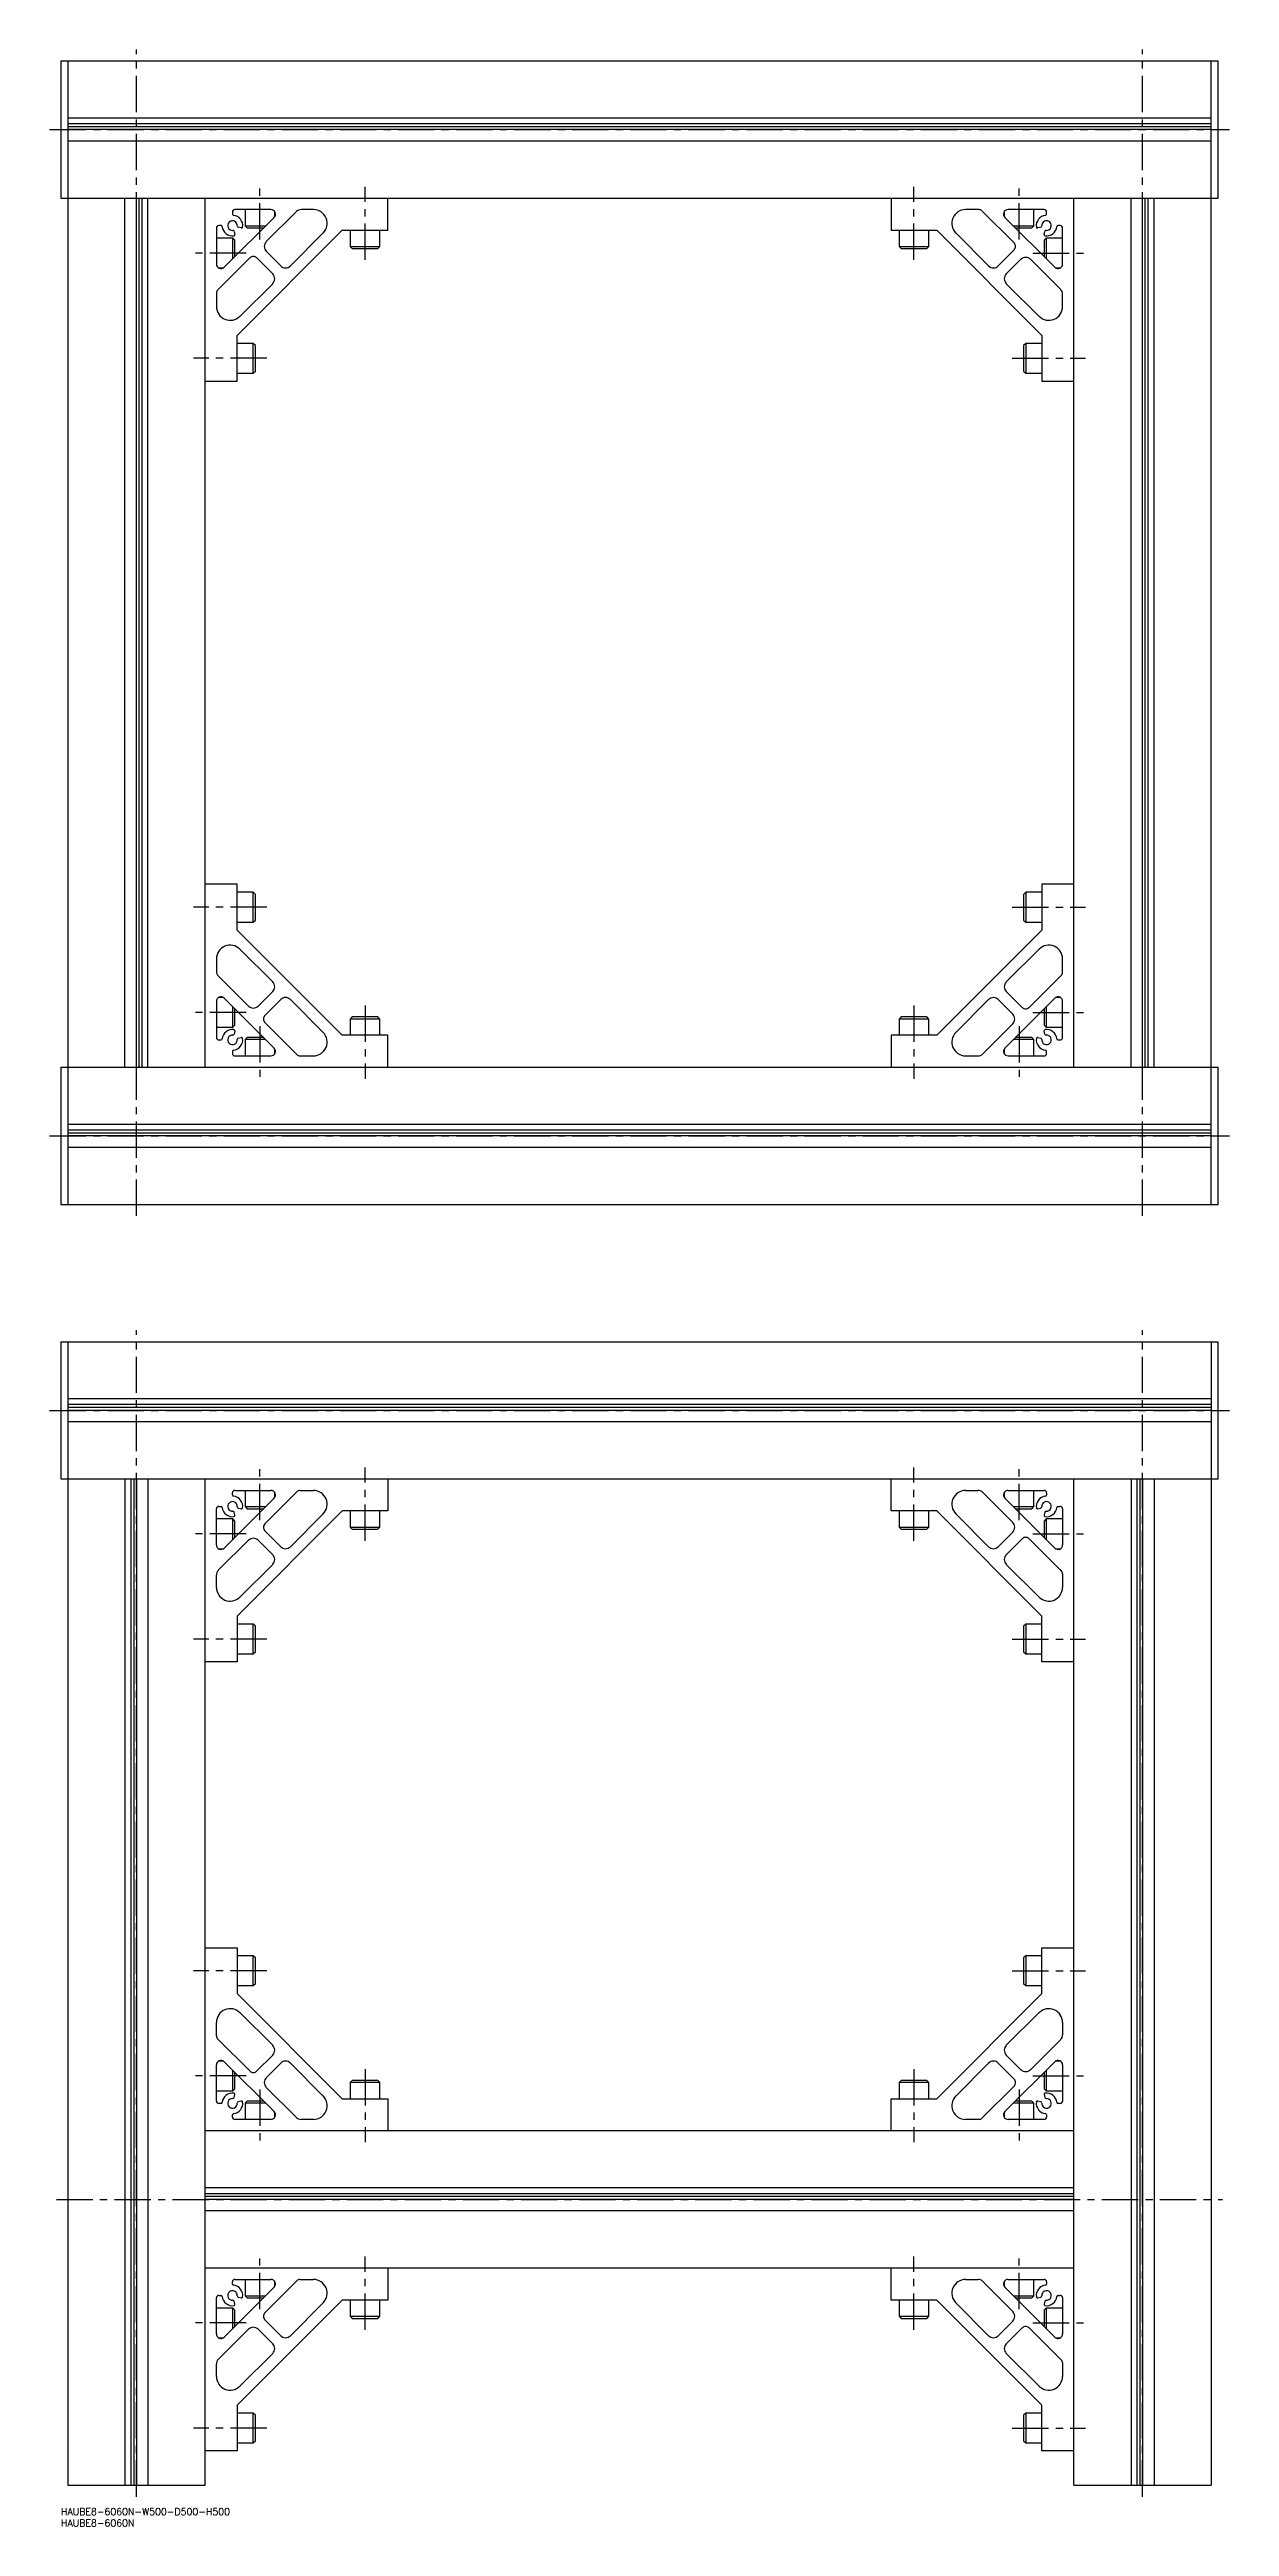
# Model space of a CAD drawing. Extents: x -5 to 1191, y -8 to 1075.
# Drawn here: x -5 to 511, y -8 to 1075 of the extents above; entities that cross this region are included whole.
import ezdxf

# ---------------------------------------------------------------- set-up
doc = ezdxf.new("R2010")
doc.units = 0
doc.header["$LTSCALE"] = 0.5
doc.linetypes.add('CENTER', pattern=[50.8, 31.75, -6.35, 6.35, -6.35])
for name, color, linetype in [('MSM_CENTER', 1, 'CENTER'), ('MSM_CONTINUOUS', 7, 'CONTINUOUS'), ('MSM_PART_NUMBER', 7, 'CONTINUOUS')]:
    doc.layers.add(name, color=color, linetype=linetype)
doc.styles.get("Standard").update_dxf_attribs({"font": 'txt.shx', "height": 3, "bigfont": 'bigfont.shx'})

# ---------------------------------------------------------------- blocks, each defined once
blk = doc.blocks.new('*U8')
at = {"layer": 'MSM_PART_NUMBER'}
blk.add_text('HAUBE8-6060N-W500-D500-H500', height=3, dxfattribs=at).set_placement((0, -3))
blk = doc.blocks.new('*U9')
at = {"layer": 'MSM_PART_NUMBER'}
blk.add_text('HAUBE8-6060N', height=3, dxfattribs=at).set_placement((0, -8))

msp = doc.modelspace()

# ---------------------------------------------------------------- linework, layer by layer
at = {"layer": 'MSM_CENTER'}
for p, q in [((33, 565), (33, 1075)), ((473, 565), (473, 1075)), ((-5, 1040), (511, 1040)), ((87, 992), (87, 1015)), ((133, 983), (133, 1015)), ((373, 983), (373, 1015)), ((419, 992), (419, 1015)), ((81, 986), (58, 986)), ((425, 986), (448, 986)), ((90, 940), (58, 940)), ((416, 940), (448, 940)), ((90, 700), (58, 700)), ((416, 700), (448, 700)), ((81, 654), (58, 654)), ((133, 657), (133, 625)), ((373, 657), (373, 625)), ((425, 654), (448, 654)), ((87, 648), (87, 625)), ((419, 648), (419, 625)), ((-5, 600), (511, 600)), ((33, 5), (33, 515)), ((473, 5), (473, 515)), ((-5, 480), (511, 480)), ((87, 432), (87, 455)), ((133, 423), (133, 455)), ((373, 423), (373, 455)), ((419, 432), (419, 455)), ((81, 426), (58, 426)), ((425, 426), (448, 426)), ((90, 380), (58, 380)), ((416, 380), (448, 380)), ((90, 235), (58, 235)), ((416, 235), (448, 235)), ((81, 189), (58, 189)), ((133, 192), (133, 160)), ((373, 192), (373, 160)), ((425, 189), (448, 189)), ((87, 183), (87, 160)), ((419, 183), (419, 160)), ((-2, 135), (508, 135)), ((87, 87), (87, 110)), ((133, 78), (133, 110)), ((373, 78), (373, 110)), ((419, 87), (419, 110)), ((81, 81), (58, 81)), ((425, 81), (448, 81)), ((90, 35), (58, 35)), ((416, 35), (448, 35))]:
    msp.add_line(p, q, dxfattribs=at)
at = {"layer": 'MSM_CONTINUOUS'}
for p, q in [((0, 1070), (506, 1070)), ((0, 1070), (0, 1010)), ((3, 1070), (3, 570)), ((503, 570), (503, 1070)), ((506, 1010), (506, 1070)), ((503, 1045), (3, 1045)), ((503, 1042.5), (3, 1042.5)), ((503, 1041.2), (3, 1041.2)), ((503, 1040), (3, 1040)), ((503, 1035), (3, 1035)), ((0, 1010), (506, 1010)), ((28, 630), (28, 1010)), ((33, 630), (33, 1010)), ((34.2, 630), (34.2, 1010)), ((35.5, 630), (35.5, 1010)), ((38, 630), (38, 1010)), ((63, 630), (63, 1010)), ((143, 996), (143, 1010)), ((363, 1010), (363, 996)), ((443, 630), (443, 1010)), ((468, 630), (468, 1010)), ((473, 630), (473, 1010)), ((474.2, 630), (474.2, 1010)), ((475.5, 630), (475.5, 1010)), ((478, 630), (478, 1010)), ((68, 997), (68, 981.2)), ((70, 998), (69, 998)), ((71.4, 979.8), (93.2, 1001.6)), ((75, 1004), (75, 1003)), ((91.8, 1005), (76, 1005)), ((78.8, 997), (77.5, 997.3)), ((80.5, 1005), (80.5, 997.9)), ((80.5, 997.9), (81.4, 997)), ((80.5, 997.9), (89.5, 997.9)), ((81.4, 997), (88.7, 997)), ((102.8, 1004.1), (89.7, 991)), ((93.5, 1001.9), (93.5, 1004.1)), ((110.4, 1005), (105, 1005)), ((401.5, 1005), (395.6, 1005)), ((417, 990.3), (402.9, 1004.4)), ((412.5, 1004.1), (412.5, 1001.9)), ((412.8, 1001.6), (434.6, 979.8)), ((430, 1005), (414.2, 1005)), ((416.5, 997.9), (425.5, 997.9)), ((417.3, 997), (424.6, 997)), ((424.6, 997), (425.5, 997.9)), ((425.5, 997.9), (425.5, 1005)), ((428.5, 997.3), (427.2, 997)), ((431, 1003), (431, 1004)), ((437, 998), (436, 998)), ((438, 981.2), (438, 997)), ((75.1, 992.5), (68, 992.5)), ((76, 991.6), (75.1, 992.5)), ((75.1, 983.5), (75.1, 992.5)), ((75.7, 995.5), (76, 994.2)), ((76, 984.3), (76, 991.6)), ((77, 950), (123, 996)), ((89.7, 986.8), (96.1, 980.4)), ((100.4, 980.4), (114.7, 994.8)), ((123, 996), (143, 996)), ((126.5, 996), (126.5, 988.9)), ((126.5, 988.9), (127.4, 988)), ((126.5, 988.9), (139.5, 988.9)), ((127.4, 988), (138.6, 988)), ((138.6, 988), (139.5, 988.9)), ((139.5, 988.9), (139.5, 996)), ((363, 996), (383, 996)), ((366.5, 996), (366.5, 988.9)), ((366.5, 988.9), (367.4, 988)), ((366.5, 988.9), (379.5, 988.9)), ((367.4, 988), (378.6, 988)), ((378.6, 988), (379.5, 988.9)), ((379.5, 988.9), (379.5, 996)), ((383, 996), (429, 950)), ((391.3, 994.8), (405.6, 980.4)), ((409.9, 980.4), (417, 987.5)), ((430, 994.2), (430.3, 995.5)), ((430.9, 992.5), (430, 991.6)), ((430, 991.6), (430, 984.3)), ((438, 992.5), (430.9, 992.5)), ((430.9, 992.5), (430.9, 983.5)), ((82.7, 984), (68.6, 969.9)), ((68.9, 979.5), (71.1, 979.5)), ((92.6, 976.9), (85.5, 984)), ((419.8, 983.3), (413.4, 976.9)), ((437.1, 970.2), (424, 983.3)), ((434.9, 979.5), (437.1, 979.5)), ((68, 968.5), (68, 962.6)), ((78.2, 958.3), (92.6, 972.6)), ((413.4, 972.6), (427.8, 958.3)), ((438, 962.6), (438, 968)), ((77, 930), (77, 950)), ((84.1, 946.5), (77, 946.5)), ((85, 945.6), (84.1, 946.5)), ((84.1, 933.5), (84.1, 946.5)), ((85, 934.4), (85, 945.6)), ((421.9, 946.5), (421, 945.6)), ((421, 945.6), (421, 934.4)), ((429, 946.5), (421.9, 946.5)), ((421.9, 946.5), (421.9, 933.5)), ((429, 950), (429, 930)), ((77, 933.5), (84.1, 933.5)), ((84.1, 933.5), (85, 934.4)), ((421, 934.4), (421.9, 933.5)), ((421.9, 933.5), (429, 933.5)), ((63, 930), (77, 930)), ((429, 930), (443, 930)), ((77, 710), (63, 710)), ((77, 690), (77, 710)), ((84.1, 706.5), (77, 706.5)), ((85, 705.6), (84.1, 706.5)), ((84.1, 693.5), (84.1, 706.5)), ((85, 694.4), (85, 705.6)), ((421.9, 706.5), (421, 705.6)), ((421, 705.6), (421, 694.4)), ((429, 706.5), (421.9, 706.5)), ((421.9, 706.5), (421.9, 693.5)), ((443, 710), (429, 710)), ((429, 710), (429, 690)), ((77, 693.5), (84.1, 693.5)), ((84.1, 693.5), (85, 694.4)), ((421, 694.4), (421.9, 693.5)), ((421.9, 693.5), (429, 693.5)), ((123, 644), (77, 690)), ((429, 690), (383, 644)), ((68, 677.4), (68, 672)), ((92.6, 667.4), (78.2, 681.7)), ((427.8, 681.7), (413.4, 667.4)), ((438, 671.5), (438, 677.4)), ((68.9, 669.8), (82, 656.7)), ((86.2, 656.7), (92.6, 663.1)), ((413.4, 663.1), (420.5, 656)), ((423.3, 656), (437.4, 670.1)), ((68, 658.8), (68, 643)), ((71.1, 660.5), (68.9, 660.5)), ((93.2, 638.4), (71.4, 660.2)), ((75.1, 647.5), (75.1, 656.5)), ((76, 648.4), (76, 655.7)), ((96.1, 659.6), (89, 652.5)), ((114.7, 645.2), (100.4, 659.6)), ((127.4, 652), (126.5, 651.1)), ((126.5, 651.1), (126.5, 644)), ((139.5, 651.1), (126.5, 651.1)), ((138.6, 652), (127.4, 652)), ((139.5, 651.1), (138.6, 652)), ((139.5, 644), (139.5, 651.1)), ((367.4, 652), (366.5, 651.1)), ((366.5, 651.1), (366.5, 644)), ((379.5, 651.1), (366.5, 651.1)), ((378.6, 652), (367.4, 652)), ((379.5, 651.1), (378.6, 652)), ((379.5, 644), (379.5, 651.1)), ((405.6, 659.6), (391.3, 645.2)), ((416.3, 653.2), (409.9, 659.6)), ((434.6, 660.2), (412.8, 638.4)), ((430, 655.7), (430, 648.4)), ((430.9, 656.5), (430.9, 647.5)), ((437.1, 660.5), (434.9, 660.5)), ((438, 643), (438, 658.8)), ((68, 647.5), (75.1, 647.5)), ((69, 642), (70, 642)), ((75.1, 647.5), (76, 648.4)), ((76, 645.8), (75.7, 644.5)), ((77.5, 642.7), (78.8, 643)), ((81.4, 643), (80.5, 642.1)), ((80.5, 642.1), (80.5, 635)), ((89.5, 642.1), (80.5, 642.1)), ((88.7, 643), (81.4, 643)), ((89, 649.7), (103.1, 635.6)), ((143, 644), (123, 644)), ((143, 630), (143, 644)), ((363, 644), (363, 630)), ((383, 644), (363, 644)), ((403.2, 635.9), (416.3, 649)), ((425.5, 642.1), (416.5, 642.1)), ((424.6, 643), (417.3, 643)), ((425.5, 642.1), (424.6, 643)), ((425.5, 635), (425.5, 642.1)), ((427.2, 643), (428.5, 642.7)), ((430, 648.4), (430.9, 647.5)), ((430.3, 644.5), (430, 645.8)), ((430.9, 647.5), (438, 647.5)), ((436, 642), (437, 642)), ((0, 630), (506, 630)), ((0, 630), (0, 570)), ((75, 637), (75, 636)), ((76, 635), (91.8, 635)), ((93.5, 635.9), (93.5, 638.1)), ((104.5, 635), (110.4, 635)), ((395.6, 635), (401, 635)), ((412.5, 638.1), (412.5, 635.9)), ((414.2, 635), (430, 635)), ((431, 636), (431, 637)), ((506, 570), (506, 630)), ((503, 605), (3, 605)), ((503, 602.5), (3, 602.5)), ((503, 601.2), (3, 601.2)), ((503, 600), (3, 600)), ((503, 595), (3, 595)), ((0, 570), (506, 570)), ((0, 510), (0, 450)), ((0, 510), (506, 510)), ((3, 510), (3, 10)), ((503, 510), (503, 10)), ((506, 450), (506, 510)), ((503, 485), (3, 485)), ((503, 482.5), (3, 482.5)), ((503, 481.2), (3, 481.2)), ((503, 480), (3, 480)), ((503, 475), (3, 475)), ((0, 450), (506, 450)), ((28, 450), (28, 10)), ((30.5, 450), (30.5, 10)), ((31.8, 450), (31.8, 10)), ((33, 450), (33, 10)), ((38, 450), (38, 10)), ((63, 10), (63, 450)), ((76, 445), (91.8, 445)), ((80.5, 445), (80.5, 437.9)), ((89, 430.3), (103.1, 444.4)), ((93.5, 441.9), (93.5, 444.1)), ((104.5, 445), (110.4, 445)), ((143, 450), (143, 436)), ((363, 436), (363, 450)), ((395.6, 445), (401, 445)), ((403.2, 444.1), (416.3, 431)), ((412.5, 444.1), (412.5, 441.9)), ((414.2, 445), (430, 445)), ((425.5, 437.9), (425.5, 445)), ((443, 10), (443, 450)), ((468, 450), (468, 10)), ((470.5, 450), (470.5, 10)), ((471.8, 450), (471.8, 10)), ((473, 450), (473, 10)), ((478, 450), (478, 10)), ((68, 421.2), (68, 437)), ((69, 438), (70, 438)), ((93.2, 441.6), (71.4, 419.8)), ((75, 443), (75, 444)), ((76, 434.2), (75.7, 435.5)), ((123, 436), (77, 390)), ((77.5, 437.3), (78.8, 437)), ((80.5, 437.9), (81.4, 437)), ((80.5, 437.9), (89.5, 437.9)), ((81.4, 437), (88.7, 437)), ((114.7, 434.8), (100.4, 420.4)), ((143, 436), (123, 436)), ((126.5, 436), (126.5, 428.9)), ((139.5, 428.9), (139.5, 436)), ((383, 436), (363, 436)), ((366.5, 436), (366.5, 428.9)), ((379.5, 428.9), (379.5, 436)), ((429, 390), (383, 436)), ((405.6, 420.4), (391.3, 434.8)), ((434.6, 419.8), (412.8, 441.6)), ((416.5, 437.9), (425.5, 437.9)), ((417.3, 437), (424.6, 437)), ((424.6, 437), (425.5, 437.9)), ((427.2, 437), (428.5, 437.3)), ((430.3, 435.5), (430, 434.2)), ((431, 444), (431, 443)), ((436, 438), (437, 438)), ((438, 437), (438, 421.2)), ((75.1, 432.5), (68, 432.5)), ((68.9, 410.2), (82, 423.3)), ((76, 431.6), (75.1, 432.5)), ((75.1, 423.5), (75.1, 432.5)), ((76, 424.3), (76, 431.6)), ((86.2, 423.3), (92.6, 416.9)), ((96.1, 420.4), (89, 427.5)), ((126.5, 428.9), (127.4, 428)), ((126.5, 428.9), (139.5, 428.9)), ((127.4, 428), (138.6, 428)), ((138.6, 428), (139.5, 428.9)), ((366.5, 428.9), (367.4, 428)), ((366.5, 428.9), (379.5, 428.9)), ((367.4, 428), (378.6, 428)), ((378.6, 428), (379.5, 428.9)), ((416.3, 426.8), (409.9, 420.4)), ((413.4, 416.9), (420.5, 424)), ((423.3, 424), (437.4, 409.9)), ((430.9, 432.5), (430, 431.6)), ((430, 431.6), (430, 424.3)), ((438, 432.5), (430.9, 432.5)), ((430.9, 432.5), (430.9, 423.5)), ((68.9, 419.5), (71.1, 419.5)), ((92.6, 412.6), (78.2, 398.3)), ((427.8, 398.3), (413.4, 412.6)), ((434.9, 419.5), (437.1, 419.5)), ((68, 402.6), (68, 408)), ((438, 408.5), (438, 402.6)), ((77, 390), (77, 370)), ((429, 370), (429, 390)), ((84.1, 386.5), (77, 386.5)), ((85, 385.6), (84.1, 386.5)), ((84.1, 373.5), (84.1, 386.5)), ((85, 374.4), (85, 385.6)), ((421.9, 386.5), (421, 385.6)), ((421, 385.6), (421, 374.4)), ((429, 386.5), (421.9, 386.5)), ((421.9, 386.5), (421.9, 373.5)), ((77, 370), (63, 370)), ((77, 373.5), (84.1, 373.5)), ((84.1, 373.5), (85, 374.4)), ((421, 374.4), (421.9, 373.5)), ((421.9, 373.5), (429, 373.5)), ((443, 370), (429, 370)), ((63, 245), (77, 245)), ((77, 245), (77, 225)), ((84.1, 241.5), (77, 241.5)), ((85, 240.6), (84.1, 241.5)), ((84.1, 228.5), (84.1, 241.5)), ((85, 229.4), (85, 240.6)), ((421.9, 241.5), (421, 240.6)), ((421, 240.6), (421, 229.4)), ((429, 241.5), (421.9, 241.5)), ((421.9, 241.5), (421.9, 228.5)), ((429, 225), (429, 245)), ((429, 245), (443, 245)), ((77, 228.5), (84.1, 228.5)), ((84.1, 228.5), (85, 229.4)), ((421, 229.4), (421.9, 228.5)), ((421.9, 228.5), (429, 228.5)), ((77, 225), (123, 179)), ((78.2, 216.7), (92.6, 202.4)), ((383, 179), (429, 225)), ((413.4, 202.4), (427.8, 216.7)), ((68, 206.5), (68, 212.4)), ((438, 212.4), (438, 207)), ((82.7, 191), (68.6, 205.1)), ((71.1, 195.5), (68.9, 195.5)), ((71.4, 195.2), (93.2, 173.4)), ((92.6, 198.1), (85.5, 191)), ((412.8, 173.4), (434.6, 195.2)), ((419.8, 191.7), (413.4, 198.1)), ((437.1, 204.8), (424, 191.7)), ((437.1, 195.5), (434.9, 195.5)), ((68, 178), (68, 193.8)), ((75.1, 182.5), (75.1, 191.5)), ((76, 183.4), (76, 190.7)), ((89.7, 188.2), (96.1, 194.6)), ((100.4, 194.6), (114.7, 180.2)), ((127.4, 187), (126.5, 186.1)), ((126.5, 186.1), (126.5, 179)), ((139.5, 186.1), (126.5, 186.1)), ((138.6, 187), (127.4, 187)), ((139.5, 186.1), (138.6, 187)), ((139.5, 179), (139.5, 186.1)), ((367.4, 187), (366.5, 186.1)), ((366.5, 186.1), (366.5, 179)), ((379.5, 186.1), (366.5, 186.1)), ((378.6, 187), (367.4, 187)), ((379.5, 186.1), (378.6, 187)), ((379.5, 179), (379.5, 186.1)), ((391.3, 180.2), (405.6, 194.6)), ((417, 184.7), (402.9, 170.6)), ((409.9, 194.6), (417, 187.5)), ((430, 190.7), (430, 183.4)), ((430.9, 191.5), (430.9, 182.5)), ((438, 193.8), (438, 178)), ((68, 182.5), (75.1, 182.5)), ((70, 177), (69, 177)), ((75.1, 182.5), (76, 183.4)), ((75.7, 179.5), (76, 180.8)), ((78.8, 178), (77.5, 177.7)), ((81.4, 178), (80.5, 177.1)), ((80.5, 177.1), (80.5, 170)), ((89.5, 177.1), (80.5, 177.1)), ((88.7, 178), (81.4, 178)), ((102.8, 170.9), (89.7, 184)), ((123, 179), (143, 179)), ((143, 179), (143, 165)), ((363, 179), (383, 179)), ((363, 165), (363, 179)), ((425.5, 177.1), (416.5, 177.1)), ((424.6, 178), (417.3, 178)), ((425.5, 177.1), (424.6, 178)), ((425.5, 170), (425.5, 177.1)), ((428.5, 177.7), (427.2, 178)), ((430, 183.4), (430.9, 182.5)), ((430, 180.8), (430.3, 179.5)), ((430.9, 182.5), (438, 182.5)), ((437, 177), (436, 177)), ((443, 165), (63, 165)), ((75, 171), (75, 172)), ((91.8, 170), (76, 170)), ((93.5, 170.9), (93.5, 173.1)), ((110.4, 170), (105, 170)), ((401.5, 170), (395.6, 170)), ((412.5, 173.1), (412.5, 170.9)), ((430, 170), (414.2, 170)), ((431, 172), (431, 171)), ((443, 140), (63, 140)), ((443, 137.5), (63, 137.5)), ((443, 136.2), (63, 136.2)), ((443, 135), (63, 135)), ((443, 130), (63, 130)), ((443, 105), (63, 105)), ((75, 98), (75, 99)), ((76, 100), (91.8, 100)), ((80.5, 100), (80.5, 92.9)), ((89, 85.3), (103.1, 99.4)), ((93.5, 96.9), (93.5, 99.1)), ((104.5, 100), (110.4, 100)), ((143, 105), (143, 91)), ((363, 91), (363, 105)), ((395.6, 100), (401, 100)), ((403.2, 99.1), (416.3, 86)), ((412.5, 99.1), (412.5, 96.9)), ((414.2, 100), (430, 100)), ((425.5, 92.9), (425.5, 100)), ((431, 99), (431, 98)), ((68, 76.2), (68, 92)), ((75.1, 87.5), (68, 87.5)), ((69, 93), (70, 93)), ((93.2, 96.6), (71.4, 74.8)), ((76, 86.6), (75.1, 87.5)), ((75.1, 78.5), (75.1, 87.5)), ((76, 89.2), (75.7, 90.5)), ((123, 91), (77, 45)), ((77.5, 92.3), (78.8, 92)), ((80.5, 92.9), (81.4, 92)), ((80.5, 92.9), (89.5, 92.9)), ((81.4, 92), (88.7, 92)), ((114.7, 89.8), (100.4, 75.4)), ((143, 91), (123, 91)), ((126.5, 91), (126.5, 83.9)), ((139.5, 83.9), (139.5, 91)), ((383, 91), (363, 91)), ((366.5, 91), (366.5, 83.9)), ((379.5, 83.9), (379.5, 91)), ((429, 45), (383, 91)), ((405.6, 75.4), (391.3, 89.8)), ((434.6, 74.8), (412.8, 96.6)), ((416.5, 92.9), (425.5, 92.9)), ((417.3, 92), (424.6, 92)), ((424.6, 92), (425.5, 92.9)), ((427.2, 92), (428.5, 92.3)), ((430.3, 90.5), (430, 89.2)), ((430.9, 87.5), (430, 86.6)), ((438, 87.5), (430.9, 87.5)), ((430.9, 87.5), (430.9, 78.5)), ((436, 93), (437, 93)), ((438, 92), (438, 76.2)), ((68.9, 65.2), (82, 78.3)), ((76, 79.3), (76, 86.6)), ((86.2, 78.3), (92.6, 71.9)), ((96.1, 75.4), (89, 82.5)), ((126.5, 83.9), (127.4, 83)), ((126.5, 83.9), (139.5, 83.9)), ((127.4, 83), (138.6, 83)), ((138.6, 83), (139.5, 83.9)), ((366.5, 83.9), (367.4, 83)), ((366.5, 83.9), (379.5, 83.9)), ((367.4, 83), (378.6, 83)), ((378.6, 83), (379.5, 83.9)), ((416.3, 81.8), (409.9, 75.4)), ((413.4, 71.9), (420.5, 79)), ((423.3, 79), (437.4, 64.9)), ((430, 86.6), (430, 79.3)), ((68.9, 74.5), (71.1, 74.5)), ((92.6, 67.6), (78.2, 53.3)), ((427.8, 53.3), (413.4, 67.6)), ((434.9, 74.5), (437.1, 74.5)), ((68, 57.6), (68, 63)), ((438, 63.5), (438, 57.6)), ((77, 45), (77, 25)), ((429, 25), (429, 45)), ((84.1, 41.5), (77, 41.5)), ((85, 40.6), (84.1, 41.5)), ((84.1, 28.5), (84.1, 41.5)), ((85, 29.4), (85, 40.6)), ((421.9, 41.5), (421, 40.6)), ((421, 40.6), (421, 29.4)), ((429, 41.5), (421.9, 41.5)), ((421.9, 41.5), (421.9, 28.5)), ((77, 25), (63, 25)), ((77, 28.5), (84.1, 28.5)), ((84.1, 28.5), (85, 29.4)), ((421, 29.4), (421.9, 28.5)), ((421.9, 28.5), (429, 28.5)), ((443, 25), (429, 25)), ((3, 10), (63, 10)), ((443, 10), (503, 10))]:
    msp.add_line(p, q, dxfattribs=at)
for centre, radius, start, end in [((69, 997), 1, 90, 180), ((70, 997.5), 0.5, 5.7392, 90), ((75, 998), 4.5, 185.7392, 277.8202), ((75, 998), 2.1, 356.087, 273.9131), ((76, 1004), 1, 90, 180), ((75.5, 1003), 0.5, 180, 264.2608), ((75, 998), 4.5, 352.181, 84.2608), ((77.6, 997.8), 0.5, 176.0869, 255.0017), ((79, 997.5), 0.5, 255.0017, 352.181), ((91.8, 1003), 2, 315, 90), ((105, 1002), 3, 90, 135), ((110.4, 999), 6, 315, 90), ((395.6, 999), 6, 90, 225), ((401.5, 1003), 2, 45, 90), ((414.2, 1003), 2, 90, 225), ((431, 998), 4.5, 95.7392, 187.8202), ((427, 997.5), 0.5, 187.8202, 285.0017), ((428.4, 997.8), 0.5, 285.0017, 3.9131), ((431, 998), 2.1, 266.087, 183.9131), ((430, 1004), 1, 0, 90), ((431, 998), 4.5, 262.181, 354.2608), ((430.5, 1003), 0.5, 275.7392, 0), ((436, 997.5), 0.5, 90, 174.2608), ((437, 997), 1, 0, 90), ((75.2, 995.4), 0.5, 15.0017, 93.9131), ((75.5, 994), 0.5, 277.8202, 15.0017), ((91.9, 988.9), 3, 135, 224.9997), ((415.5, 988.9), 2, 314.9997, 45), ((430.5, 994), 0.5, 165.0017, 262.181), ((430.8, 995.4), 0.5, 86.0869, 165.0017), ((70, 981.2), 2, 180, 315), ((84.1, 982.5), 2, 44.9997, 135), ((90.5, 974.8), 3, 315, 44.9997), ((98.2, 982.5), 3, 224.9997, 315), ((407.8, 982.5), 3, 225, 314.9997), ((415.5, 974.8), 3, 134.9997, 225), ((421.9, 981.1), 3, 45, 134.9997), ((436, 981.2), 2, 225, 0), ((70, 968.5), 2, 135, 180), ((435, 968), 3, 0, 45), ((74, 962.6), 6, 180, 315), ((432, 962.6), 6, 225, 0), ((74, 677.4), 6, 45, 180), ((432, 677.4), 6, 360, 135), ((71, 672), 3, 180, 225), ((436, 671.5), 2, 315, 0), ((70, 658.8), 2, 45, 180), ((90.5, 665.2), 3, 314.9997, 45), ((415.5, 665.2), 3, 135, 224.9997), ((436, 658.8), 2, 0, 135), ((84.1, 658.9), 3, 225, 314.9997), ((90.5, 651.1), 2, 134.9997, 225), ((98.2, 657.5), 3, 45, 134.9997), ((407.8, 657.5), 3, 44.9997, 135), ((414.1, 651.1), 3, 315, 44.9997), ((421.9, 657.5), 2, 224.9997, 315), ((69, 643), 1, 180, 270), ((70, 642.5), 0.5, 270, 354.2608), ((75, 642), 4.5, 82.181, 174.2608), ((75, 642), 2.1, 86.087, 3.9131), ((75.2, 644.6), 0.5, 266.0869, 345.0017), ((75, 642), 4.5, 275.7392, 7.8202), ((75.5, 646), 0.5, 345.0017, 82.181), ((77.6, 642.2), 0.5, 105.0017, 183.9131), ((79, 642.5), 0.5, 7.8202, 105.0017), ((110.4, 641), 6, 270, 45), ((395.6, 641), 6, 135, 270), ((427, 642.5), 0.5, 75.0017, 172.181), ((431, 642), 4.5, 172.181, 264.2608), ((428.4, 642.2), 0.5, 356.0869, 75.0017), ((431, 642), 2.1, 176.087, 93.9131), ((430.5, 646), 0.5, 97.8202, 195.0017), ((430.8, 644.6), 0.5, 195.0017, 273.9131), ((431, 642), 4.5, 5.7392, 97.8202), ((436, 642.5), 0.5, 185.7392, 270), ((437, 643), 1, 270, 0), ((75.5, 637), 0.5, 95.7392, 180), ((76, 636), 1, 180, 270), ((91.8, 637), 2, 270, 45), ((104.5, 637), 2, 225, 270), ((401, 638), 3, 270, 315), ((414.2, 637), 2, 135, 270), ((430, 636), 1, 270, 0), ((430.5, 637), 0.5, 0, 84.2608), ((76, 444), 1, 90, 180), ((91.8, 443), 2, 315, 90), ((104.5, 443), 2, 90, 135), ((110.4, 439), 6, 315, 90), ((395.6, 439), 6, 90, 225), ((401, 442), 3, 45, 90), ((414.2, 443), 2, 90, 225), ((430, 444), 1, 0, 90), ((69, 437), 1, 90, 180), ((70, 437.5), 0.5, 5.7392, 90), ((75, 438), 4.5, 185.7392, 277.819), ((75, 438), 2.1, 356.0869, 273.913), ((75.5, 443), 0.5, 180, 264.2608), ((75.2, 435.4), 0.5, 14.9983, 93.9131), ((75, 438), 4.5, 352.1798, 84.2608), ((75.5, 434), 0.5, 277.819, 14.9983), ((77.6, 437.8), 0.5, 176.0869, 254.9983), ((79, 437.5), 0.5, 254.9983, 352.1798), ((431, 438), 4.5, 95.7392, 187.819), ((427, 437.5), 0.5, 187.819, 284.9983), ((428.4, 437.8), 0.5, 284.9983, 3.9131), ((431, 438), 2.1, 266.0869, 183.913), ((430.5, 434), 0.5, 164.9983, 262.1798), ((430.8, 435.4), 0.5, 86.0869, 164.9983), ((431, 438), 4.5, 262.1798, 354.2608), ((430.5, 443), 0.5, 275.7392, 0), ((436, 437.5), 0.5, 90, 174.2608), ((437, 437), 1, 0, 90), ((84.1, 421.1), 3, 45.0003, 135), ((90.5, 428.9), 2, 135, 225.0003), ((414.1, 428.9), 3, 315.0003, 45), ((421.9, 422.5), 2, 45, 135.0003), ((70, 421.2), 2, 180, 315), ((90.5, 414.8), 3, 315, 45.0003), ((98.2, 422.5), 3, 225.0003, 315), ((407.8, 422.5), 3, 225, 315.0003), ((415.5, 414.8), 3, 135.0003, 225), ((436, 421.2), 2, 225, 0), ((71, 408), 3, 135, 180), ((74, 402.6), 6, 180, 315), ((432, 402.6), 6, 225, 0), ((436, 408.5), 2, 0, 45), ((74, 212.4), 6, 45, 180), ((432, 212.4), 6, 0, 135), ((70, 206.5), 2, 180, 225), ((435, 207), 3, 315, 0), ((70, 193.8), 2, 45, 180), ((90.5, 200.2), 3, 315.0003, 45), ((98.2, 192.5), 3, 45, 135.0003), ((407.8, 192.5), 3, 45.0003, 135), ((415.5, 200.2), 3, 135, 225.0003), ((436, 193.8), 2, 0, 135), ((84.1, 192.5), 2, 225, 315.0003), ((91.9, 186.1), 3, 135.0003, 225), ((415.5, 186.1), 2, 315, 45.0003), ((421.9, 193.9), 3, 225.0003, 315), ((69, 178), 1, 180, 270), ((70, 177.5), 0.5, 270, 354.2608), ((75, 177), 4.5, 82.1798, 174.2608), ((75, 177), 2.1, 86.0869, 3.913), ((75.2, 179.6), 0.5, 266.0869, 344.9983), ((75, 177), 4.5, 275.7392, 7.819), ((75.5, 181), 0.5, 344.9983, 82.1798), ((77.6, 177.2), 0.5, 104.9983, 183.9131), ((79, 177.5), 0.5, 7.819, 104.9983), ((91.8, 172), 2, 270, 45), ((110.4, 176), 6, 270, 45), ((395.6, 176), 6, 135, 270), ((414.2, 172), 2, 135, 270), ((427, 177.5), 0.5, 74.9983, 172.1798), ((431, 177), 4.5, 172.1798, 264.2608), ((428.4, 177.2), 0.5, 356.0869, 74.9983), ((431, 177), 2.1, 176.0869, 93.913), ((430.5, 181), 0.5, 97.819, 194.9983), ((430.8, 179.6), 0.5, 194.9983, 273.9131), ((431, 177), 4.5, 5.7392, 97.819), ((436, 177.5), 0.5, 185.7392, 270), ((437, 178), 1, 270, 0), ((75.5, 172), 0.5, 95.7392, 180), ((76, 171), 1, 180, 270), ((105, 173), 3, 225, 270), ((401.5, 172), 2, 270, 315), ((430, 171), 1, 270, 0), ((430.5, 172), 0.5, 0, 84.2608), ((76, 99), 1, 90, 180), ((75.5, 98), 0.5, 180, 264.2608), ((75, 93), 4.5, 352.1798, 84.2608), ((91.8, 98), 2, 315, 90), ((104.5, 98), 2, 90, 135), ((110.4, 94), 6, 315, 90), ((395.6, 94), 6, 90, 225), ((401, 97), 3, 45, 90), ((414.2, 98), 2, 90, 225), ((431, 93), 4.5, 95.7392, 187.819), ((430, 99), 1, 0, 90), ((430.5, 98), 0.5, 275.7392, 0), ((69, 92), 1, 90, 180), ((70, 92.5), 0.5, 5.7392, 90), ((75, 93), 4.5, 185.7392, 277.819), ((75, 93), 2.1, 356.0869, 273.913), ((75.2, 90.4), 0.5, 14.9983, 93.9131), ((75.5, 89), 0.5, 277.819, 14.9983), ((77.6, 92.8), 0.5, 176.0869, 254.9983), ((79, 92.5), 0.5, 254.9983, 352.1798), ((427, 92.5), 0.5, 187.819, 284.9983), ((428.4, 92.8), 0.5, 284.9983, 3.9131), ((431, 93), 2.1, 266.0869, 183.913), ((430.5, 89), 0.5, 164.9983, 262.1798), ((430.8, 90.4), 0.5, 86.0869, 164.9983), ((431, 93), 4.5, 262.1798, 354.2608), ((436, 92.5), 0.5, 90, 174.2608), ((437, 92), 1, 0, 90), ((70, 76.2), 2, 180, 315), ((84.1, 76.1), 3, 45.0003, 135), ((90.5, 83.9), 2, 135, 225.0003), ((414.1, 83.9), 3, 315.0003, 45), ((421.9, 77.5), 2, 45, 135.0003), ((436, 76.2), 2, 225, 0), ((71, 63), 3, 135, 180), ((90.5, 69.8), 3, 315, 45.0003), ((98.2, 77.5), 3, 225.0003, 315), ((407.8, 77.5), 3, 225, 315.0003), ((415.5, 69.8), 3, 135.0003, 225), ((74, 57.6), 6, 180, 315), ((432, 57.6), 6, 225, 0), ((436, 63.5), 2, 0, 45)]:
    msp.add_arc(centre, radius, start, end, dxfattribs=at)

# ---------------------------------------------------------------- block references
for name in ['*U8', '*U9']:
    msp.add_blockref(name, (0, 0), dxfattribs=at)

doc.saveas('drawing.dxf')
